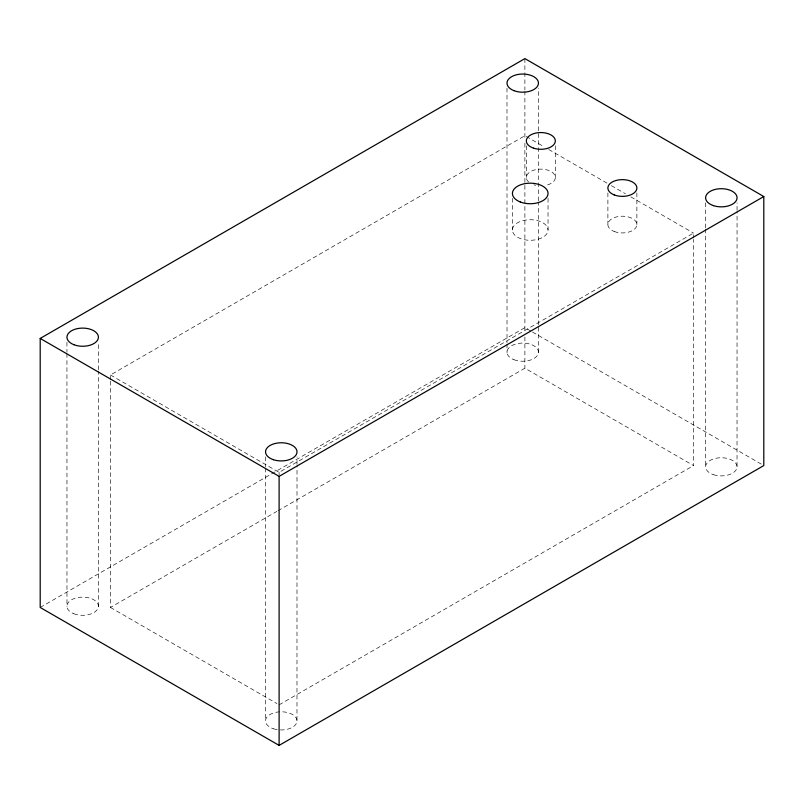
<?xml version="1.0" encoding="UTF-8"?>
<svg xmlns="http://www.w3.org/2000/svg" width="804" height="804" viewBox="0 0 804 804"><rect width="100%" height="100%" fill="white"/><g stroke="black" fill="none" stroke-linecap="round" stroke-linejoin="round"><path stroke-width="0.6" stroke-dasharray="4.02 3.01" d="M98.41 606.407L98.41 370.996M98.41 369.739L98.41 342.192M296.977 720.304L297.008 465.647M297.008 464.39L297.008 456.863M538.459 352.353L538.459 326.052M538.459 324.796L538.459 202.085M538.459 200.829L538.459 131.957M538.459 130.71L538.459 88.128M737.027 466.24L737.057 211.583M737.057 210.326L737.057 202.799M110.47 379.99L110.47 374.986L524.891 135.725L544.348 146.961M40.2 607.462L524.891 327.63L531.404 331.399M110.47 374.986L279.109 472.36L693.53 233.09L693.53 238.084M110.47 381.237L110.47 607.462L276.888 511.384M277.973 510.751L524.891 368.202L693.53 465.566L693.53 239.341M279.109 704.837L693.53 465.566M548.67 149.454L607.05 183.161M611.372 185.654L625.432 193.764M630.828 196.89L693.53 233.09M532.489 332.022L761.629 464.31M110.47 607.462L276.948 703.58M705.59 202.779L705.59 227.793M705.59 229.039L705.59 466.621M636.879 192.88L636.879 224.567M607.894 192.88L607.894 224.567M555.323 145.795L555.323 177.483M548.037 198.327L548.037 230.004A17.809 10.281 0 0 1 521.334 238.909A17.809 10.281 0 0 1 521.334 221.1A17.809 10.281 0 0 1 548.037 230.004M526.339 145.795L526.339 177.483M524.891 58.602L524.891 89.887M524.891 91.133L524.891 138.228M524.891 143.223L524.891 331.951M524.891 336.956L524.891 368.202M512.429 198.327L512.429 230.004M506.992 88.138L507.022 342.705M507.022 343.961L507.022 352.735M279.109 472.36L279.109 474.852M265.541 456.843L265.541 466.853M265.541 468.099L265.541 720.685M66.943 342.202L66.943 352.232M66.943 353.489L66.973 606.799M528.64 182.005A14.492 8.362 0 0 1 534.198 170.046A14.492 8.362 0 0 1 554.288 174.367A14.492 8.362 0 0 1 544.921 185.513M535.765 185.322A14.492 8.362 0 0 1 533.886 184.819M713.46 474.682A15.738 9.085 0 0 0 737.057 466.812A15.738 9.085 0 0 0 713.46 458.953A15.738 9.085 0 0 0 713.46 474.682M513.907 359.679A15.738 9.085 0 0 0 538.419 352.805A15.738 9.085 0 0 0 515.856 343.981A15.738 9.085 0 0 0 513.907 359.679M73.857 613.743A15.738 9.085 0 0 0 98.369 606.869A15.738 9.085 0 0 0 75.797 598.045A15.738 9.085 0 0 0 73.857 613.743M273.4 728.746A15.738 9.085 0 0 0 297.008 720.876A15.738 9.085 0 0 0 273.4 713.007A15.738 9.085 0 0 0 273.4 728.746M614.256 231.492A14.492 8.362 0 0 0 636.838 225.16A14.492 8.362 0 0 0 616.055 217.04A14.492 8.362 0 0 0 614.256 231.492"/><path stroke-width="1.21" d="M40.2 338.434L524.891 58.602L763.8 196.538L763.8 465.566L279.109 745.398L40.2 607.462L40.2 338.434L279.109 476.37L763.8 196.538M279.109 476.37L279.109 745.398M713.46 205.643A15.738 9.085 0 0 0 737.057 197.784A15.738 9.085 0 0 0 713.46 189.915A15.738 9.085 0 0 0 713.46 205.643M513.907 90.641A15.738 9.085 0 0 0 538.419 83.767A15.738 9.085 0 0 0 515.856 74.953A15.738 9.085 0 0 0 513.907 90.641M73.857 344.705A15.738 9.085 0 0 0 98.369 337.831A15.738 9.085 0 0 0 75.797 329.017A15.738 9.085 0 0 0 73.857 344.705M273.4 459.707A15.738 9.085 0 0 0 297.008 451.838A15.738 9.085 0 0 0 273.4 443.979A15.738 9.085 0 0 0 273.4 459.707M533.585 148.167A14.492 8.362 0 0 0 555.323 140.921A14.492 8.362 0 0 0 533.585 133.675A14.492 8.362 0 0 0 533.585 148.167M614.256 194.93A14.492 8.362 0 0 0 636.838 188.598A14.492 8.362 0 0 0 616.055 180.478A14.492 8.362 0 0 0 614.256 194.93M520.248 201.965A17.809 10.281 0 0 0 547.986 194.186A17.809 10.281 0 0 0 522.449 184.206A17.809 10.281 0 0 0 520.248 201.965"/></g></svg>
